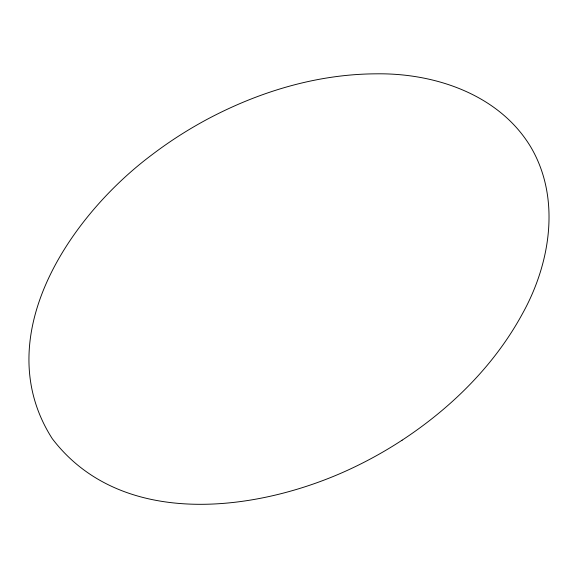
<?xml version="1.0" encoding="UTF-8"?>
<svg xmlns="http://www.w3.org/2000/svg" width="578" height="578" viewBox="0 0 578 578"><rect width="100%" height="100%" fill="white"/><g stroke="black" fill="none" stroke-linecap="round" stroke-linejoin="round"><path stroke-width="0.87" d="M402.115 440.176C451.165 407.952 494.436 365.419 522.548 313.536C550.314 263.575 561.057 198.622 530.9 147.217C499.428 94.676 435.212 73.038 376.61 73.825C317.611 74.006 259.573 91.49 207.719 119.017A417.771 390.128 3.2 0 0 151.891 154.825C69.541 216.367 -12.47 337.458 52.266 438.666C121.163 529.058 255.223 512.253 346.865 470.593A453.296 433.702 71.4 0 0 402.115 440.176"/></g></svg>
